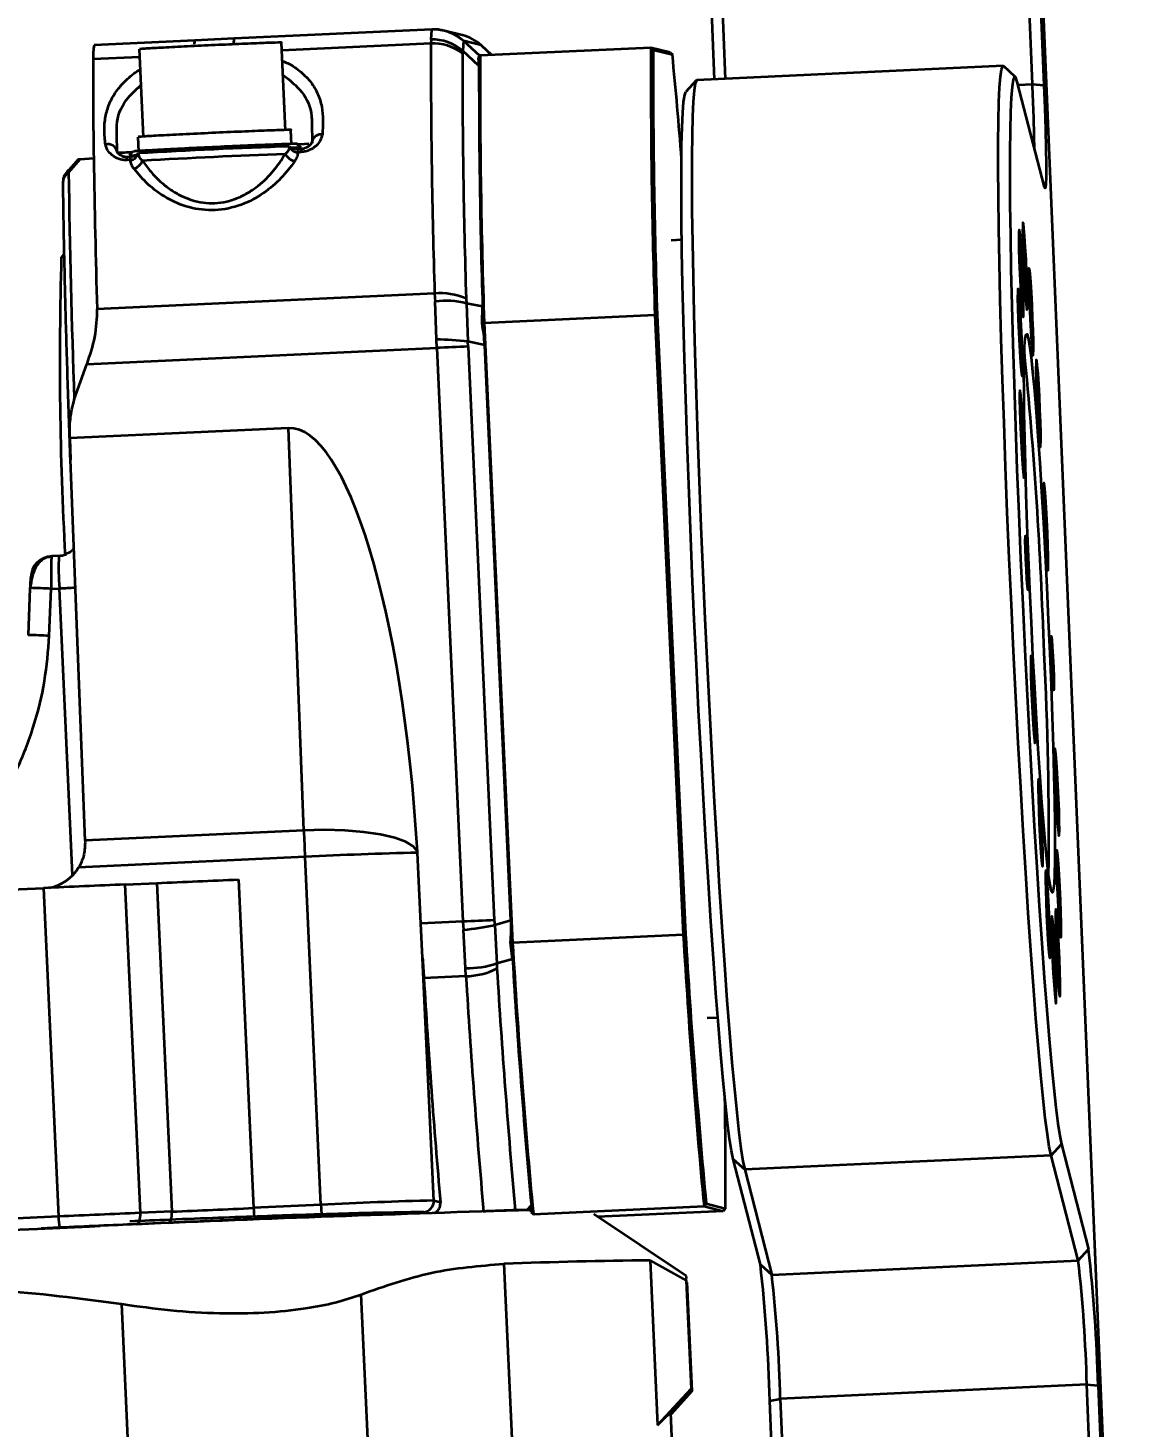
# Model space of a CAD drawing. Header units: millimetres. Extents: x 0 to 420, y 0 to 297.
# Drawn here: x 291.396 to 292.408, y 162.773 to 164.049 of the extents above; entities that cross this region are included whole.
import ezdxf

# ---------------------------------------------------------------- set-up
doc = ezdxf.new("R2010")
doc.units = ezdxf.units.MM
doc.layers.add('尺寸线层', color=150, linetype='Continuous')
doc.styles.add('SLDTEXTSTYLE2', font='TXT', dxfattribs={"width": 0.7})
doc.dimstyles.new('SLDDIMSTYLE0', dxfattribs={"dimtxt": 3.5, "dimasz": 3.302, "dimexe": 0, "dimexo": 0.0625, "dimgap": 0.875, "dimtad": 1, "dimdec": 1, "dimlfac": 100, "dimrnd": 1e-09, "dimzin": 12, "dimdsep": 46, "dimtxsty": 'SLDTEXTSTYLE2', "dimsah": 1, "dimcen": 0.09, "dimadec": 0, "dimazin": 3, "dimtfac": 1, "dimtdec": 3, "dimtofl": 0, "dimtmove": 0, "dimatfit": 3, "dimfxl": 0, "dimfrac": 2, "dimtolj": 1, "dimtzin": 12, "dimarcsym": 0})
doc.dimstyles.new('SLDDIMSTYLE2', dxfattribs={"dimtxt": 0.18, "dimasz": 3.302, "dimexe": 0, "dimexo": 0.0625, "dimgap": 0, "dimtad": 0, "dimtih": 1, "dimtoh": 1, "dimdec": 0, "dimrnd": 1e-09, "dimzin": 0, "dimdsep": 46, "dimtxsty": 'Standard', "dimsah": 1, "dimcen": 0.09, "dimadec": 0, "dimazin": 0, "dimtfac": 3.302, "dimtdec": 0, "dimtofl": 0, "dimtmove": 0, "dimatfit": 3, "dimfxl": 0, "dimfrac": 2, "dimtolj": 1, "dimtzin": 0, "dimarcsym": 0})

# ---------------------------------------------------------------- blocks, each defined once
blk = doc.blocks.new('_D')
at = {"layer": '尺寸线层'}
for p, q in [((291.9431, 202.6412), (364.6876, 202.6412)), ((363.6876, 202.6412), (363.6876, 128.5802)), ((326.1167, 128.5802), (364.6876, 128.5802))]:
    blk.add_line(p, q, dxfattribs=at)
for points in [[(363.6876, 202.6412), (363.1796, 199.3392), (364.1956, 199.3392)], [(363.6876, 128.5802), (364.1956, 131.8822), (363.1796, 131.8822)]]:
    blk.add_solid(points, dxfattribs=at)
at = {"layer": '尺寸线层', "insert": (359.1758, 158.5376), "char_height": 3.5, "attachment_point": 1, "rotation": 90, "style": 'SLDTEXTSTYLE2'}
blk.add_mtext('7406.11', dxfattribs=at)
blk = doc.blocks.new('_D_7')
at = {"layer": '尺寸线层'}
for p, q in [((70.597, 160.4022), (70.597, 246.1922)), ((332.8156, 175.1167), (332.8156, 246.1922)), ((332.8156, 245.1922), (70.597, 245.1922))]:
    blk.add_line(p, q, dxfattribs=at)
for points in [[(70.597, 245.1922), (73.899, 244.6842), (73.899, 245.7002)], [(332.8156, 245.1922), (329.5136, 245.7002), (329.5136, 244.6842)]]:
    blk.add_solid(points, dxfattribs=at)
at = {"layer": '尺寸线层', "insert": (202.8758, 249.704), "char_height": 3.5, "attachment_point": 1, "style": 'SLDTEXTSTYLE2'}
blk.add_mtext('26221.85', dxfattribs=at)

msp = doc.modelspace()

# ---------------------------------------------------------------- linework, layer by layer
at = {"color": 7, "linetype": 'Continuous', "lineweight": 35}
for p, q in [((292.3122, 163.9983), (292.2949, 164.4136)), ((292.0153, 164.4006), (292.0319, 164.003)), ((292.3052, 164.4126), (292.3225, 163.9974)), ((292.0222, 164.0026), (292.0057, 164.3988)), ((292.3789, 162.7056), (292.3216, 164.0798)), ((291.7642, 164.0481), (291.5839, 164.0398)), ((291.7635, 164.039), (291.7642, 164.0479)), ((291.7642, 164.0481), (291.7642, 164.0481)), ((291.7642, 164.0481), (291.7642, 164.0479)), ((291.792, 164.0429), (291.7758, 164.047)), ((291.5481, 164.0381), (291.4562, 164.0339)), ((291.4972, 164.0301), (291.5009, 163.9502)), ((291.5839, 164.0398), (291.5481, 164.0381)), ((291.6307, 163.9561), (291.627, 164.036)), ((291.7633, 164.0352), (291.6274, 164.0289)), ((291.7635, 164.039), (291.7633, 164.0352)), ((291.793, 164.0376), (291.7924, 164.0287)), ((291.793, 164.0377), (291.793, 164.0376)), ((291.8092, 164.0337), (291.793, 164.0377)), ((291.808, 164.024), (291.793, 164.0376)), ((291.964, 164.0315), (291.8082, 164.0243)), ((291.8092, 164.0337), (291.8095, 164.0335)), ((291.8189, 164.0248), (291.8094, 164.0336)), ((291.8095, 164.0335), (291.8189, 164.0248)), ((291.9661, 164.0296), (291.964, 164.0315)), ((291.9815, 164.0271), (291.964, 164.0315)), ((291.4975, 164.0229), (291.4553, 164.021)), ((291.7922, 164.0263), (291.7924, 164.0287)), ((291.8072, 164.015), (291.7924, 164.0287)), ((291.8082, 164.0243), (291.8065, 164.0224)), ((291.8065, 164.0224), (291.8072, 164.015)), ((291.9661, 164.0296), (291.9836, 164.0252)), ((291.9815, 164.0271), (291.9836, 164.0252)), ((292.2855, 164.0148), (292.0059, 164.0018)), ((292.2964, 164.005), (292.2859, 164.0145)), ((292.0054, 164.0016), (291.9959, 163.9911)), ((292.323, 163.9043), (292.2983, 164.0002)), ((292.299, 163.9977), (292.3122, 163.9983)), ((292.3122, 163.9983), (292.3225, 163.9974)), ((291.6363, 163.9434), (291.6357, 163.9563)), ((291.6546, 163.9633), (291.655, 163.9444)), ((291.477, 163.9361), (291.4769, 163.9526)), ((291.4959, 163.9499), (291.4965, 163.9369)), ((291.6342, 163.9415), (291.6362, 163.9401)), ((291.6342, 163.9415), (291.6357, 163.9395)), ((291.645, 163.9402), (291.6413, 163.9436)), ((291.4432, 163.9296), (291.4329, 163.918)), ((291.4415, 163.9295), (291.4329, 163.9199)), ((291.4557, 163.9303), (291.4432, 163.9296)), ((291.4892, 163.9291), (291.4861, 163.9289)), ((291.4892, 163.9319), (291.4862, 163.9317)), ((291.4915, 163.9367), (291.4881, 163.933)), ((291.4897, 163.9319), (291.4892, 163.9317)), ((291.4892, 163.9291), (291.4892, 163.9291)), ((291.4893, 163.9319), (291.4893, 163.9319)), ((291.4948, 163.9336), (291.4966, 163.9352)), ((291.4952, 163.933), (291.4966, 163.9352)), ((291.642, 163.9387), (291.6417, 163.9389)), ((291.6451, 163.9363), (291.642, 163.9361)), ((291.642, 163.9361), (291.642, 163.9361)), ((291.6452, 163.9391), (291.6421, 163.9389)), ((291.6421, 163.9389), (291.6421, 163.9389)), ((291.4302, 163.9166), (291.4304, 163.9168)), ((291.9923, 163.8561), (291.9826, 163.8556)), ((291.4289, 163.8434), (291.4262, 163.8399)), ((291.4289, 163.8437), (291.4264, 163.8404)), ((291.7667, 163.8074), (291.4587, 163.7931)), ((291.7667, 163.8074), (291.7671, 163.7999)), ((291.7955, 163.8027), (291.7958, 163.7981)), ((291.7684, 163.7653), (291.7671, 163.7999)), ((291.7958, 163.7981), (291.7971, 163.7635)), ((291.8105, 163.7953), (291.7958, 163.7981)), ((291.8101, 163.78), (291.8105, 163.7953)), ((291.8119, 163.7806), (291.9677, 163.7878)), ((291.9677, 163.7878), (291.9936, 163.2222)), ((291.9677, 163.7878), (291.9697, 163.7874)), ((291.9697, 163.7874), (291.9957, 163.2228)), ((291.8101, 163.78), (291.8119, 163.7806)), ((291.8119, 163.7806), (291.8379, 163.215)), ((291.7686, 163.7576), (291.7684, 163.7653)), ((291.7972, 163.7588), (291.7971, 163.7635)), ((291.8124, 163.7602), (291.7971, 163.7635)), ((291.4493, 163.7429), (291.7686, 163.7576)), ((291.7686, 163.7576), (291.7926, 163.2344)), ((291.7972, 163.7588), (291.8212, 163.2356)), ((291.8364, 163.2354), (291.8124, 163.7602)), ((291.438, 163.7106), (291.4493, 163.7429)), ((291.6334, 163.6844), (291.4338, 163.6752)), ((291.4338, 163.6752), (291.4345, 163.6554)), ((291.6474, 163.3175), (291.6334, 163.6844)), ((291.4478, 163.3082), (291.4345, 163.6554)), ((291.4174, 163.5677), (291.4172, 163.5666)), ((291.424, 163.568), (291.4174, 163.5677)), ((291.3976, 163.5386), (291.3958, 163.4956)), ((291.4152, 163.4949), (291.417, 163.5379)), ((291.417, 163.5379), (291.4244, 163.5383)), ((291.4364, 163.2766), (291.4244, 163.5383)), ((291.3958, 163.4956), (291.3958, 163.4956)), ((291.6474, 163.3175), (291.4478, 163.3082)), ((291.6485, 163.2933), (291.442, 163.2837)), ((291.663, 162.9759), (291.6485, 163.2933)), ((291.7511, 163.2971), (291.7511, 163.2984)), ((291.7541, 163.2326), (291.7511, 163.2971)), ((291.2663, 163.2583), (291.4099, 163.2649)), ((291.4099, 163.2649), (291.4236, 162.9652)), ((291.4845, 163.2682), (291.5133, 163.2694)), ((291.4983, 162.9685), (291.4845, 163.2682)), ((291.5133, 163.2694), (291.527, 162.9698)), ((291.5879, 163.2727), (291.6016, 162.9731)), ((291.7926, 163.2344), (291.7541, 163.2326)), ((291.7558, 163.2014), (291.7541, 163.2326)), ((291.7926, 163.2344), (291.7931, 163.2267)), ((291.795, 163.1919), (291.7931, 163.2267)), ((291.8212, 163.2356), (291.8216, 163.231)), ((291.8364, 163.2354), (291.8216, 163.231)), ((291.8216, 163.231), (291.8235, 163.1962)), ((291.8378, 163.2), (291.836, 163.2154)), ((291.8379, 163.215), (291.836, 163.2154)), ((291.9936, 163.2222), (291.8379, 163.215)), ((291.9957, 163.2228), (291.9936, 163.2222)), ((291.766, 162.9797), (291.7558, 163.2014)), ((291.7953, 163.1844), (291.795, 163.1919)), ((291.8378, 163.2), (291.8235, 163.1962)), ((291.8235, 163.1962), (291.8236, 163.1915)), ((291.7953, 163.1844), (291.7569, 163.1827)), ((292.0154, 163.1464), (292.0251, 163.1468)), ((292.3292, 163.021), (292.3387, 163.0313)), ((292.3387, 163.0313), (292.3634, 162.9355)), ((292.0392, 163.0175), (292.0496, 163.0081)), ((292.0639, 162.9216), (292.0392, 163.0175)), ((292.3292, 163.021), (292.0496, 163.0081)), ((292.3539, 162.9251), (292.3292, 163.021)), ((292.0496, 163.0081), (292.0743, 162.9122)), ((291.663, 162.9759), (291.6016, 162.9731)), ((291.772, 162.9782), (291.766, 162.9797)), ((291.8512, 162.9713), (291.8403, 162.971)), ((291.8512, 162.9713), (291.855, 162.9755)), ((291.8525, 162.971), (291.8512, 162.9713)), ((291.855, 162.9755), (291.8542, 162.9744)), ((291.8568, 162.9675), (292.0125, 162.9747)), ((292.0125, 162.9747), (292.0144, 162.9768)), ((292.0125, 162.9747), (292.03, 162.9703)), ((292.0319, 162.9724), (292.0144, 162.9768)), ((292.0319, 162.9724), (292.03, 162.9703)), ((291.4236, 162.9652), (291.1486, 162.9525)), ((291.5241, 162.9595), (291.4953, 162.9583)), ((291.527, 162.9698), (291.4983, 162.9685)), ((291.6024, 162.963), (291.596, 162.9627)), ((291.6638, 162.9658), (291.6024, 162.963)), ((291.7606, 162.9683), (291.7565, 162.9693)), ((291.8113, 162.9699), (291.8111, 162.9699)), ((291.8547, 162.9694), (291.8568, 162.9675)), ((291.8568, 162.9675), (291.8576, 162.9673)), ((291.9964, 162.9109), (291.9119, 162.9673)), ((292.03, 162.9703), (291.9154, 162.965)), ((291.4244, 162.9552), (291.4078, 162.9544)), ((292.3539, 162.9251), (292.3634, 162.9355)), ((291.8299, 162.9221), (291.8477, 162.535)), ((291.9633, 162.9253), (291.9962, 162.9069)), ((291.9633, 162.9253), (291.9702, 162.775)), ((292.0639, 162.9216), (292.0743, 162.9122)), ((292.0743, 162.9122), (292.3539, 162.9251)), ((291.9962, 162.9069), (291.9964, 162.9106)), ((291.9962, 162.9069), (292.0008, 162.8081)), ((291.7184, 162.4861), (291.6997, 162.8943)), ((292.0017, 162.8062), (291.9971, 162.905)), ((291.481, 162.8855), (291.5002, 162.4677)), ((291.9702, 162.775), (292.0008, 162.8081)), ((292.0017, 162.8062), (291.9822, 162.7847)), ((292.0008, 162.8081), (292.0017, 162.8062)), ((292.3617, 162.812), (292.0821, 162.799)), ((292.3617, 162.812), (292.372, 162.811)), ((292.379, 162.3967), (292.3617, 162.812)), ((292.372, 162.811), (292.3894, 162.3958)), ((292.0725, 162.7972), (292.0821, 162.799)), ((292.0898, 162.3819), (292.0725, 162.7972)), ((292.0821, 162.799), (292.0994, 162.3838)), ((291.9901, 162.6125), (291.9822, 162.7863))]:
    msp.add_line(p, q, dxfattribs=at)
at = {"color": 7, "linetype": 'Continuous', "lineweight": 35, "flags": 128}
for points in [[(291.8036, 164.0379), (291.8065, 164.0359), (291.8095, 164.0335)], [(292.3292, 163.021), (292.3275, 163.0288), (292.3257, 163.0402), (292.3238, 163.0549), (292.3218, 163.073), (292.3197, 163.0943), (292.3175, 163.1186), (292.3153, 163.1458), (292.313, 163.1756), (292.3107, 163.2079), (292.3083, 163.2424), (292.306, 163.2788), (292.3036, 163.317), (292.3014, 163.3566), (292.2991, 163.3973), (292.2969, 163.4389), (292.2949, 163.4811), (292.2929, 163.5234), (292.291, 163.5658), (292.2892, 163.6077), (292.2876, 163.649), (292.2862, 163.6893), (292.2849, 163.7284), (292.2837, 163.766), (292.2828, 163.8017), (292.282, 163.8354), (292.2815, 163.8667), (292.2811, 163.8956), (292.2809, 163.9217), (292.2809, 163.9448), (292.2811, 163.9649), (292.2815, 163.9817), (292.2822, 163.9952), (292.283, 164.0052), (292.2839, 164.0117), (292.2851, 164.0146), (292.2859, 164.0145)], [(292.2983, 164.0002), (292.2969, 164.0044), (292.2956, 164.0051), (292.2944, 164.0022), (292.2935, 163.9959), (292.2927, 163.986), (292.2921, 163.9728), (292.2917, 163.9564), (292.2914, 163.9367), (292.2914, 163.914), (292.2916, 163.8884), (292.292, 163.8602), (292.2925, 163.8294), (292.2933, 163.7964), (292.2942, 163.7614), (292.2953, 163.7246), (292.2966, 163.6863), (292.298, 163.6468), (292.2996, 163.6063), (292.3013, 163.5652), (292.3032, 163.5237), (292.3051, 163.4822), (292.3072, 163.4409), (292.3093, 163.4002), (292.3115, 163.3602), (292.3137, 163.3214), (292.316, 163.284), (292.3183, 163.2483), (292.3206, 163.2145), (292.3229, 163.1829), (292.3251, 163.1536), (292.3274, 163.127), (292.3295, 163.1032), (292.3316, 163.0823), (292.3335, 163.0646), (292.3354, 163.0501), (292.3371, 163.039), (292.3387, 163.0313)], [(292.0059, 164.0018), (292.0055, 164.0017), (292.0044, 163.9988), (292.0034, 163.9923), (292.0026, 163.9823), (292.002, 163.9688), (292.0016, 163.952), (292.0013, 163.9319), (292.0013, 163.9087), (292.0015, 163.8826), (292.0019, 163.8538), (292.0025, 163.8225), (292.0032, 163.7888), (292.0042, 163.753), (292.0053, 163.7155), (292.0066, 163.6764), (292.0081, 163.6361), (292.0097, 163.5948), (292.0114, 163.5529), (292.0133, 163.5105), (292.0153, 163.4681), (292.0174, 163.426), (292.0195, 163.3844), (292.0218, 163.3437), (292.0241, 163.3041), (292.0264, 163.2659), (292.0288, 163.2295), (292.0311, 163.195), (292.0334, 163.1627), (292.0357, 163.1329), (292.038, 163.1057), (292.0402, 163.0814), (292.0423, 163.0601), (292.0443, 163.042), (292.0462, 163.0273), (292.048, 163.0159), (292.0496, 163.0081)], [(292.3225, 163.9974), (292.3234, 163.9764), (292.324, 163.9569), (292.3244, 163.9396), (292.3246, 163.9251), (292.3245, 163.9139), (292.3242, 163.9066), (292.3237, 163.9034), (292.323, 163.9043)], [(292.0392, 163.0175), (292.0376, 163.0252), (292.0358, 163.0363), (292.034, 163.0508), (292.032, 163.0685), (292.03, 163.0894), (292.0278, 163.1132), (292.0256, 163.1398), (292.0234, 163.169), (292.0211, 163.2007), (292.0188, 163.2345), (292.0165, 163.2702), (292.0142, 163.3076), (292.0119, 163.3464), (292.0098, 163.3863), (292.0076, 163.4271), (292.0056, 163.4684), (292.0036, 163.5099), (292.0018, 163.5514), (292.0001, 163.5925), (291.9985, 163.633), (291.9971, 163.6725), (291.9958, 163.7108), (291.9947, 163.7476), (291.9938, 163.7826), (291.993, 163.8156), (291.9924, 163.8463), (291.9921, 163.8746), (291.9919, 163.9002), (291.9919, 163.9229), (291.9921, 163.9425), (291.9925, 163.959), (291.9931, 163.9722), (291.9939, 163.982), (291.9949, 163.9884), (291.9959, 163.9911)], [(291.652, 163.9438), (291.6479, 163.9435), (291.6418, 163.9432)], [(291.4881, 163.933), (291.4897, 163.9332), (291.4948, 163.9336)], [(291.4881, 163.933), (291.4881, 163.933), (291.4881, 163.933)], [(292.3033, 163.8198), (292.3027, 163.8317), (292.3021, 163.8431), (292.3014, 163.8529), (292.3008, 163.8603), (292.3003, 163.8646), (292.2999, 163.8654), (292.2996, 163.8627), (292.2996, 163.8566), (292.2998, 163.8479), (292.3001, 163.8371), (292.3006, 163.8253), (292.3012, 163.8135), (292.3019, 163.8028), (292.3025, 163.7942), (292.3031, 163.7883), (292.3036, 163.7857), (292.3039, 163.7866), (292.304, 163.7911), (292.304, 163.7985), (292.3037, 163.8084), (292.3033, 163.8198)], [(292.3068, 163.8264), (292.3063, 163.8383), (292.3056, 163.8497), (292.305, 163.8595), (292.3043, 163.8668), (292.3038, 163.8711), (292.3034, 163.8719), (292.3032, 163.8692), (292.3031, 163.8632), (292.3033, 163.8544), (292.3036, 163.8437), (292.3041, 163.8319), (292.3047, 163.8201), (292.3054, 163.8094), (292.306, 163.8007), (292.3066, 163.7948), (292.3071, 163.7923), (292.3074, 163.7932), (292.3075, 163.7976), (292.3075, 163.8051), (292.3072, 163.815), (292.3068, 163.8264)], [(292.3123, 163.7848), (292.3118, 163.7967), (292.3111, 163.8081), (292.3105, 163.8179), (292.3099, 163.8252), (292.3093, 163.8295), (292.3089, 163.8303), (292.3087, 163.8276), (292.3086, 163.8216), (292.3088, 163.8128), (292.3091, 163.8021), (292.3096, 163.7903), (292.3102, 163.7785), (292.3109, 163.7678), (292.3115, 163.7591), (292.3121, 163.7532), (292.3126, 163.7507), (292.3129, 163.7516), (292.3131, 163.756), (292.313, 163.7635), (292.3127, 163.7734), (292.3123, 163.7848)], [(292.3023, 163.7661), (292.3018, 163.778), (292.3011, 163.7894), (292.3005, 163.7992), (292.2999, 163.8065), (292.2993, 163.8108), (292.2989, 163.8116), (292.2987, 163.8089), (292.2986, 163.8029), (292.2988, 163.7941), (292.2991, 163.7834), (292.2996, 163.7716), (292.3002, 163.7598), (292.3009, 163.7491), (292.3015, 163.7404), (292.3021, 163.7345), (292.3026, 163.732), (292.3029, 163.7329), (292.3031, 163.7373), (292.303, 163.7448), (292.3027, 163.7547), (292.3023, 163.7661)], [(292.3279, 163.4793), (292.3291, 163.4497), (292.3301, 163.4211), (292.331, 163.3938), (292.3317, 163.3682), (292.3322, 163.3447), (292.3325, 163.3235), (292.3326, 163.3051), (292.3326, 163.2897), (292.3323, 163.2774), (292.3318, 163.2684), (292.3311, 163.2629), (292.3303, 163.261), (292.3293, 163.2627), (292.3282, 163.2679), (292.3269, 163.2766), (292.3255, 163.2886), (292.324, 163.3038), (292.3224, 163.322), (292.3208, 163.343), (292.3191, 163.3663), (292.3174, 163.3918), (292.3158, 163.419), (292.3142, 163.4475), (292.3126, 163.477), (292.3111, 163.5071), (292.3098, 163.5372), (292.3085, 163.5671), (292.3074, 163.5962), (292.3065, 163.6243), (292.3057, 163.6508), (292.3051, 163.6754), (292.3047, 163.6977), (292.3045, 163.7175), (292.3044, 163.7345), (292.3046, 163.7484), (292.305, 163.759), (292.3055, 163.7663), (292.3063, 163.77), (292.3072, 163.7701), (292.3083, 163.7667), (292.3095, 163.7597), (292.3109, 163.7493), (292.3123, 163.7357), (292.3139, 163.7189), (292.3155, 163.6993), (292.3171, 163.6771), (292.3188, 163.6527), (292.3204, 163.6263), (292.3221, 163.5984), (292.3237, 163.5693), (292.3252, 163.5395), (292.3266, 163.5093), (292.3279, 163.4793)], [(292.319, 163.7014), (292.3185, 163.7133), (292.3178, 163.7246), (292.3172, 163.7344), (292.3165, 163.7418), (292.316, 163.7461), (292.3156, 163.7469), (292.3154, 163.7442), (292.3153, 163.7382), (292.3155, 163.7294), (292.3158, 163.7186), (292.3163, 163.7068), (292.3169, 163.6951), (292.3176, 163.6844), (292.3182, 163.6757), (292.3188, 163.6698), (292.3193, 163.6672), (292.3196, 163.6682), (292.3197, 163.6726), (292.3197, 163.6801), (292.3194, 163.69), (292.319, 163.7014)], [(292.304, 163.6734), (292.3035, 163.6853), (292.3029, 163.6967), (292.3022, 163.7065), (292.3016, 163.7138), (292.301, 163.7181), (292.3006, 163.7189), (292.3004, 163.7162), (292.3004, 163.7102), (292.3005, 163.7014), (292.3009, 163.6907), (292.3014, 163.6789), (292.302, 163.6671), (292.3026, 163.6564), (292.3033, 163.6477), (292.3039, 163.6418), (292.3043, 163.6392), (292.3046, 163.6402), (292.3048, 163.6446), (292.3047, 163.6521), (292.3045, 163.662), (292.304, 163.6734)], [(292.3259, 163.5888), (292.3253, 163.6007), (292.3247, 163.6121), (292.324, 163.6219), (292.3234, 163.6292), (292.3228, 163.6335), (292.3224, 163.6344), (292.3222, 163.6316), (292.3222, 163.6256), (292.3223, 163.6168), (292.3227, 163.6061), (292.3232, 163.5943), (292.3238, 163.5825), (292.3244, 163.5718), (292.3251, 163.5631), (292.3257, 163.5572), (292.3261, 163.5547), (292.3265, 163.5556), (292.3266, 163.56), (292.3265, 163.5675), (292.3263, 163.5774), (292.3259, 163.5888)], [(292.3076, 163.5579), (292.3072, 163.5677), (292.3066, 163.5765), (292.3061, 163.583), (292.3057, 163.5862), (292.3054, 163.5857), (292.3053, 163.5815), (292.3055, 163.5743), (292.3058, 163.5651), (292.3063, 163.5554), (292.3068, 163.5466), (292.3073, 163.5401), (292.3078, 163.5368), (292.308, 163.5373), (292.3081, 163.5415), (292.308, 163.5488), (292.3076, 163.5579)], [(292.3294, 163.4736), (292.3291, 163.4827), (292.3289, 163.49), (292.329, 163.4942), (292.3293, 163.4947), (292.3297, 163.4914), (292.3302, 163.4849), (292.3308, 163.4761), (292.3312, 163.4664), (292.3316, 163.4572), (292.3317, 163.45), (292.3316, 163.4458), (292.3314, 163.4453), (292.3309, 163.4485), (292.3304, 163.455), (292.3299, 163.4638), (292.3294, 163.4736)], [(292.3141, 163.4312), (292.3136, 163.4432), (292.313, 163.4545), (292.3123, 163.4643), (292.3117, 163.4717), (292.3111, 163.476), (292.3107, 163.4768), (292.3105, 163.4741), (292.3105, 163.4681), (292.3106, 163.4593), (292.311, 163.4485), (292.3115, 163.4367), (292.3121, 163.425), (292.3127, 163.4143), (292.3134, 163.4056), (292.314, 163.3997), (292.3144, 163.3971), (292.3147, 163.3981), (292.3149, 163.4025), (292.3148, 163.41), (292.3146, 163.4198), (292.3141, 163.4312)], [(292.336, 163.3467), (292.3354, 163.3586), (292.3348, 163.3699), (292.3341, 163.3797), (292.3335, 163.3871), (292.3329, 163.3914), (292.3325, 163.3922), (292.3323, 163.3895), (292.3323, 163.3835), (292.3324, 163.3747), (292.3328, 163.3639), (292.3333, 163.3522), (292.3339, 163.3404), (292.3345, 163.3297), (292.3352, 163.321), (292.3358, 163.3151), (292.3362, 163.3125), (292.3366, 163.3135), (292.3367, 163.3179), (292.3366, 163.3254), (292.3364, 163.3353), (292.336, 163.3467)], [(292.321, 163.3187), (292.3204, 163.3306), (292.3198, 163.342), (292.3191, 163.3518), (292.3185, 163.3591), (292.318, 163.3634), (292.3176, 163.3642), (292.3173, 163.3615), (292.3173, 163.3555), (292.3175, 163.3467), (292.3178, 163.336), (292.3183, 163.3242), (292.3189, 163.3124), (292.3196, 163.3017), (292.3202, 163.293), (292.3208, 163.2871), (292.3213, 163.2845), (292.3216, 163.2855), (292.3217, 163.2899), (292.3217, 163.2974), (292.3214, 163.3073), (292.321, 163.3187)], [(291.7511, 163.2984), (291.7475, 163.3029), (291.7405, 163.3071), (291.7304, 163.3108), (291.7173, 163.3138), (291.702, 163.316), (291.6848, 163.3174), (291.6664, 163.3179), (291.6474, 163.3175)], [(292.3377, 163.254), (292.3371, 163.2659), (292.3365, 163.2772), (292.3358, 163.287), (292.3352, 163.2944), (292.3347, 163.2987), (292.3343, 163.2995), (292.334, 163.2968), (292.334, 163.2908), (292.3342, 163.282), (292.3345, 163.2712), (292.335, 163.2594), (292.3356, 163.2477), (292.3362, 163.237), (292.3369, 163.2283), (292.3375, 163.2224), (292.338, 163.2198), (292.3383, 163.2208), (292.3384, 163.2252), (292.3383, 163.2327), (292.3381, 163.2426), (292.3377, 163.254)], [(292.3277, 163.2353), (292.3271, 163.2472), (292.3265, 163.2585), (292.3258, 163.2683), (292.3252, 163.2757), (292.3247, 163.28), (292.3243, 163.2808), (292.324, 163.2781), (292.324, 163.2721), (292.3242, 163.2633), (292.3245, 163.2525), (292.325, 163.2407), (292.3256, 163.229), (292.3262, 163.2183), (292.3269, 163.2096), (292.3275, 163.2037), (292.328, 163.2011), (292.3283, 163.2021), (292.3284, 163.2065), (292.3283, 163.214), (292.3281, 163.2239), (292.3277, 163.2353)], [(292.3332, 163.1937), (292.3326, 163.2056), (292.332, 163.2169), (292.3314, 163.2267), (292.3307, 163.2341), (292.3302, 163.2384), (292.3298, 163.2392), (292.3296, 163.2365), (292.3295, 163.2305), (292.3297, 163.2217), (292.33, 163.2109), (292.3305, 163.1991), (292.3311, 163.1874), (292.3318, 163.1767), (292.3324, 163.168), (292.333, 163.1621), (292.3335, 163.1595), (292.3338, 163.1605), (292.3339, 163.1649), (292.3339, 163.1724), (292.3336, 163.1823), (292.3332, 163.1937)], [(292.3367, 163.2002), (292.3362, 163.2121), (292.3355, 163.2235), (292.3349, 163.2333), (292.3342, 163.2407), (292.3337, 163.245), (292.3333, 163.2458), (292.3331, 163.2431), (292.333, 163.237), (292.3332, 163.2283), (292.3335, 163.2175), (292.334, 163.2057), (292.3346, 163.1939), (292.3353, 163.1832), (292.3359, 163.1746), (292.3365, 163.1687), (292.337, 163.1661), (292.3373, 163.167), (292.3374, 163.1715), (292.3374, 163.1789), (292.3371, 163.1888), (292.3367, 163.2002)], [(291.4953, 162.9583), (291.4959, 162.9585), (291.4966, 162.9592), (291.4971, 162.9601), (291.4976, 162.9614), (291.4979, 162.9629), (291.4982, 162.9647), (291.4983, 162.9666), (291.4983, 162.9685)], [(291.5241, 162.9595), (291.5247, 162.9598), (291.5254, 162.9604), (291.5259, 162.9613), (291.5264, 162.9626), (291.5267, 162.9642), (291.527, 162.9659), (291.5271, 162.9678), (291.527, 162.9698)], [(291.356, 162.9521), (291.4045, 162.9542), (291.4519, 162.9563), (291.4617, 162.9567)]]:
    msp.add_lwpolyline(points, dxfattribs=at)
at = {"color": 7, "linetype": 'Continuous', "lineweight": 35}
for centre, radius, start, end in [((291.766, 164.0082), 0.04, 76.0215, 92.6447), ((291.7662, 164.0081), 0.0399, 47.7427, 92.9697), ((291.766, 164.0082), 0.04, 47.6232, 76.0208), ((291.7823, 164.0041), 0.04, 47.6232, 75.9369), ((291.4956, 164.0246), 0.0404, 166.6451, 185.1059), ((291.5534, 164.0353), 0.00594, 151.7573, 186.7379), ((291.5927, 164.0362), 0.0094, 157.554, 182.8798), ((298.5613, 164.0235), 6.798, 179.90153, 181.82204), ((291.7656, 163.9915), 0.0438, 52.7203, 93.0924), ((291.7642, 163.9954), 0.0436, 49.7902, 90.9534), ((298.432, 164.0069), 6.468, 179.78221, 181.94137), ((295.7004, 163.9958), 4.2452, 179.6604, 180.8835), ((298.4627, 164.0148), 6.6706, 179.90153, 181.82204), ((298.2762, 163.9997), 6.468, 179.78221, 181.94137), ((298.4142, 164.0055), 6.4481, 179.78547, 181.9381), ((287.8707, 163.6164), 4.1332, 4.3488, 5.6761), ((298.3195, 164.0031), 6.5123, 179.89515, 181.82842), ((290.2012, 163.9053), 2.113, 0.9261, 2.5222), ((291.4687, 163.935), 0.00846, 11.2533, 105.0069), ((291.8185, 158.4585), 5.4861, 91.9255, 93.3636), ((291.663, 163.9439), 0.00842, 81.1031, 160.9561), ((301.1783, 164.0741), 9.7236, 180.84693, 181.65562), ((291.4809, 164.1249), 0.1889, 268.6499, 273.0654), ((291.4987, 163.9299), 0.0127, 171.9316, 184.5459), ((291.5008, 163.93), 0.0117, 170.9766, 184.7072), ((291.5018, 163.9301), 0.0127, 171.9316, 184.5459), ((291.4873, 163.9342), 0.0142, 291.389, 335.7792), ((291.5005, 163.9366), 0.00643, 208.0701, 214.8271), ((291.8637, 157.4732), 6.4654, 92.06695, 93.22209), ((291.6434, 163.9421), 0.015, 210.9113, 253.0352), ((291.6214, 163.9492), 0.0173, 325.6599, 328.3604), ((291.6411, 163.8798), 0.0605, 86.3361, 94.7008), ((291.6547, 163.9371), 0.0127, 171.9316, 184.5459), ((291.6559, 163.9372), 0.0139, 172.8925, 184.3814), ((291.6578, 163.9373), 0.0127, 171.9316, 184.5459), ((291.4343, 163.9189), 0.00171, 145.0966, 211.0932), ((301.954, 164.0727), 10.5223, 180.84224, 181.97178), ((291.4378, 163.91), 0.01, 161.5371, 182.6282), ((294.7082, 163.7457), 3.2834, 178.3549, 183.1028), ((291.7709, 163.7413), 0.0662, 68.1712, 93.6443), ((291.7769, 163.7274), 0.0732, 74.9709, 97.6542), ((291.7586, 163.3893), 0.3762, 84.1138, 88.5017), ((291.9267, 160.368), 3.3933, 92.1878, 92.6712), ((288.2723, 163.3522), 4.0524, 1.8039, 5.6925), ((291.4183, 163.5477), 0.02, 92.6583, 177.6404), ((291.6617, 163.5567), 0.238, 177.2798, 184.4438), ((291.4231, 163.588), 0.02, 272.6453, 290.5334), ((291.3822, 162.814), 0.7248, 87.2472, 88.779), ((291.3604, 164.9558), 1.4189, 272.5853, 273.1715), ((291.3804, 162.771), 0.7248, 87.2472, 88.779), ((289.3203, 163.3183), 3.0068, 359.2156, 3.0789), ((294.8192, 163.439), 3.1741, 182.194, 182.6313), ((294.4355, 163.4225), 2.9899, 182.1898, 182.2269), ((291.8269, 159.9226), 3.3754, 91.2866, 93.0305), ((291.4078, 163.3045), 0.04, 280.4114, 328.749), ((292.369, 142.5181), 20.7689, 92.44085, 92.64687), ((290.6288, 184.0195), 20.7689, 272.44085, 272.64687), ((291.9507, 159.8447), 3.3933, 92.1878, 92.6712), ((291.7359, 163.7036), 0.4803, 276.8432, 280.2767), ((298.6689, 163.6117), 6.8425, 183.32372, 185.40242), ((298.8246, 163.6189), 6.8425, 183.32372, 185.40242), ((298.8056, 163.6186), 6.8214, 183.32686, 185.39928), ((294.2656, 163.3414), 2.5137, 183.1935, 183.6206), ((291.7982, 163.2678), 0.0759, 267.626, 289.4849), ((291.7933, 163.2524), 0.068, 271.6499, 296.3934), ((299.1066, 163.6318), 7.2963, 183.45939, 185.19564), ((298.6613, 163.6087), 6.8357, 183.42726, 185.31477), ((299.883, 163.681), 8.1414, 183.50936, 184.95201), ((299.5764, 163.6585), 7.7955, 183.48664, 185.06787), ((288.1082, 163.0071), 3.9239, 359.4937, 0.9676), ((292.5379, 139.0619), 23.919, 91.6372, 92.50021), ((290.6425, 183.7198), 20.7689, 272.44085, 272.64687), ((291.6865, 162.9745), 0.0849, 180.9525, 187.7736), ((291.8277, 159.9402), 3.0402, 91.1636, 93.1051), ((291.7479, 162.9773), 0.0849, 180.9525, 187.7736), ((291.756, 162.9793), 0.01, 272.6594, 2.6379), ((294.1311, 163.202), 2.2883, 185.7069, 185.8344), ((292.3828, 142.2185), 20.7689, 92.44085, 92.64687), ((291.5085, 162.9666), 0.0849, 180.9525, 187.7736), ((290.9575, 162.7759), 1.4149, 1.4215, 6.476), ((292.0087, 158.2665), 4.659, 90.5585, 92.1986), ((290.658, 162.7621), 1.4149, 1.4215, 6.476), ((291.0758, 162.7801), 1.2863, 1.4215, 6.476), ((290.7962, 162.7671), 1.2863, 1.4215, 6.476)]:
    msp.add_arc(centre, radius, start, end, dxfattribs=at)
for centre, major_axis, ratio, start_param, end_param in [((291.6523, 163.2725), (-0.0189, 0.4119), 0.242433, 4.764023, 6.283258), ((291.2292, 161.9609), (0.7529, 0.8254), 0.006542, 6.276644, 6.454811)]:
    msp.add_ellipse(centre, major_axis=major_axis, ratio=ratio, start_param=start_param, end_param=end_param, dxfattribs=at)
for points, knots in [([(291.5601, 164.0335), (291.5516, 164.0331), (291.5347, 164.0323), (291.5137, 164.0312), (291.4996, 164.0304), (291.4982, 164.0302), (291.4975, 164.0301)], [0, 0, 0, 0, 0.25491, 0.509821, 0.764731, 1, 1, 1, 1]), ([(291.6267, 164.036), (291.6268, 164.036), (291.6284, 164.0362), (291.6222, 164.0361), (291.6079, 164.0356), (291.5856, 164.0347), (291.5686, 164.0339), (291.5601, 164.0335)], [0, 0, 0, 0, 0.0188989, 0.2641741, 0.5094494, 0.7547247, 1, 1, 1, 1]), ([(291.6278, 164.0194), (291.6295, 164.0187), (291.6362, 164.016), (291.6451, 164.0095), (291.6542, 164.0002), (291.6604, 163.9895), (291.6655, 163.974), (291.6648, 163.9609), (291.6643, 163.9523)], [0, 0, 0, 0, 0.054795, 0.211994, 0.369954, 0.524685, 0.685185, 1, 1, 1, 1]), ([(291.4665, 163.9431), (291.466, 163.9475), (291.465, 163.9561), (291.4662, 163.9687), (291.4697, 163.9806), (291.4759, 163.9919), (291.485, 164.002), (291.4926, 164.0086), (291.4977, 164.0112), (291.498, 164.0114)], [0, 0, 0, 0, 0.1670251, 0.3295305, 0.4976539, 0.659747, 0.8252848, 0.9900755, 1, 1, 1, 1]), ([(291.6284, 164.0068), (291.6346, 164.0018), (291.6477, 163.9913), (291.6546, 163.9755), (291.6546, 163.9653), (291.6546, 163.9633)], [0, 0, 0, 0, 0.424623, 0.891188, 1, 1, 1, 1]), ([(291.4769, 163.9526), (291.4768, 163.9554), (291.4764, 163.9664), (291.4823, 163.9823), (291.4939, 163.9928), (291.4987, 163.9972)], [0, 0, 0, 0, 0.161986, 0.650513, 1, 1, 1, 1]), ([(291.5636, 163.9537), (291.5545, 163.9532), (291.5362, 163.9524), (291.5137, 163.9512), (291.4985, 163.9503), (291.497, 163.9501), (291.4962, 163.9499)], [0, 0, 0, 0, 0.25491, 0.509821, 0.764731, 1, 1, 1, 1]), ([(291.6353, 163.9563), (291.6355, 163.9563), (291.6372, 163.9565), (291.6305, 163.9564), (291.6151, 163.9559), (291.5911, 163.9549), (291.5728, 163.9541), (291.5636, 163.9537)], [0, 0, 0, 0, 0.018899, 0.264174, 0.509449, 0.754725, 1, 1, 1, 1]), ([(291.4861, 163.9289), (291.4848, 163.9289), (291.4821, 163.929), (291.4772, 163.9304), (291.4721, 163.9333), (291.468, 163.9379), (291.467, 163.9414), (291.4665, 163.9431)], [0, 0, 0, 0, 0.1206004, 0.2518256, 0.5014633, 0.7507011, 1, 1, 1, 1]), ([(291.5641, 163.9407), (291.5543, 163.9403), (291.5347, 163.9393), (291.5105, 163.9381), (291.4944, 163.9371), (291.4928, 163.9369), (291.492, 163.9367)], [0, 0, 0, 0, 0.256426, 0.512853, 0.769279, 1, 1, 1, 1]), ([(291.641, 163.9436), (291.6411, 163.9436), (291.6429, 163.9438), (291.6357, 163.9436), (291.6192, 163.9431), (291.5935, 163.9421), (291.5739, 163.9412), (291.5641, 163.9407)], [0, 0, 0, 0, 0.013295, 0.259971, 0.506647, 0.753324, 1, 1, 1, 1]), ([(291.6305, 163.9344), (291.6316, 163.9355), (291.6334, 163.9372), (291.6345, 163.9397), (291.6343, 163.941), (291.6342, 163.9415)], [0, 0, 0, 0, 0.498748, 0.777626, 1, 1, 1, 1]), ([(291.6643, 163.9523), (291.6638, 163.9505), (291.6629, 163.9469), (291.6589, 163.9419), (291.654, 163.9386), (291.6491, 163.9367), (291.6465, 163.9364), (291.6451, 163.9363)], [0, 0, 0, 0, 0.250593, 0.500288, 0.749522, 0.87498, 1, 1, 1, 1]), ([(291.655, 163.9466), (291.6548, 163.9458), (291.6544, 163.9442), (291.6526, 163.942), (291.6505, 163.9409), (291.6497, 163.9404)], [0, 0, 0, 0, 0.3607454, 0.722877, 1, 1, 1, 1]), ([(291.4432, 163.9296), (291.4429, 163.9296), (291.4423, 163.9295), (291.4416, 163.9295), (291.4416, 163.9295), (291.4415, 163.9295)], [0, 0, 0, 0, 0.331172, 0.61454, 1, 1, 1, 1]), ([(291.4861, 163.9317), (291.4855, 163.9317), (291.4841, 163.9318), (291.4817, 163.9325), (291.4792, 163.9338), (291.4773, 163.9359), (291.4769, 163.9373), (291.4767, 163.9381)], [0, 0, 0, 0, 0.104957, 0.223391, 0.477772, 0.739691, 1, 1, 1, 1]), ([(291.4862, 163.9317), (291.4856, 163.9317), (291.4837, 163.9317), (291.4827, 163.9322), (291.482, 163.9325)], [0, 0, 0, 0, 0.327782, 1, 1, 1, 1]), ([(291.4892, 163.9291), (291.4897, 163.9291), (291.4909, 163.9292), (291.4925, 163.93), (291.4937, 163.9309), (291.4946, 163.932), (291.495, 163.9326), (291.4952, 163.933)], [0, 0, 0, 0, 0.2176665, 0.4399853, 0.6826427, 0.8218224, 1, 1, 1, 1]), ([(291.4925, 163.921), (291.4916, 163.9222), (291.4899, 163.9248), (291.4894, 163.9276), (291.4892, 163.9291)], [0, 0, 0, 0, 0.4991014, 1, 1, 1, 1]), ([(291.4948, 163.9336), (291.494, 163.9332), (291.4924, 163.9323), (291.4903, 163.932), (291.4893, 163.9319)], [0, 0, 0, 0, 0.500612, 1, 1, 1, 1]), ([(291.4966, 163.9352), (291.4965, 163.9346), (291.4963, 163.9333), (291.4974, 163.9309), (291.4991, 163.9294), (291.5003, 163.9284)], [0, 0, 0, 0, 0.222364, 0.501252, 1, 1, 1, 1]), ([(291.5003, 163.9284), (291.5027, 163.925), (291.5073, 163.9185), (291.516, 163.9095), (291.5253, 163.9021), (291.5349, 163.8964), (291.5448, 163.8924), (291.5552, 163.8898), (291.5626, 163.8897), (291.5663, 163.8897)], [0, 0, 0, 0, 0.173689, 0.339349, 0.49998, 0.631079, 0.750153, 0.877969, 1, 1, 1, 1]), ([(291.5663, 163.8897), (291.5699, 163.8901), (291.5754, 163.8906), (291.5825, 163.8927), (291.5892, 163.8952), (291.5973, 163.8994), (291.6086, 163.9073), (291.6205, 163.9191), (291.6272, 163.9293), (291.6305, 163.9344)], [0, 0, 0, 0, 0.1224713, 0.1857581, 0.2509733, 0.3704018, 0.5019533, 0.7511294, 1, 1, 1, 1]), ([(291.6357, 163.9395), (291.636, 163.9391), (291.6364, 163.9385), (291.6374, 163.9376), (291.6387, 163.9367), (291.6404, 163.9361), (291.6415, 163.9361), (291.642, 163.9361)], [0, 0, 0, 0, 0.1786408, 0.3181434, 0.5601678, 0.7830513, 1, 1, 1, 1]), ([(291.6421, 163.9389), (291.641, 163.939), (291.6389, 163.9391), (291.6371, 163.9398), (291.6362, 163.9401)], [0, 0, 0, 0, 0.499387, 1, 1, 1, 1]), ([(291.642, 163.9361), (291.6419, 163.9347), (291.6415, 163.9318), (291.6398, 163.9291), (291.639, 163.9277)], [0, 0, 0, 0, 0.500899, 1, 1, 1, 1]), ([(291.6497, 163.9404), (291.6495, 163.9403), (291.6488, 163.9398), (291.6473, 163.9393), (291.6459, 163.9391), (291.6452, 163.939)], [0, 0, 0, 0, 0.192907, 0.62157, 1, 1, 1, 1]), ([(291.4328, 163.9197), (291.4316, 163.9184), (291.4299, 163.9164), (291.4282, 163.9134), (291.4279, 163.9114), (291.4278, 163.9103)], [0, 0, 0, 0, 0.479561, 0.72477, 1, 1, 1, 1]), ([(291.4329, 163.918), (291.432, 163.9171), (291.4303, 163.9154), (291.4287, 163.9131), (291.4278, 163.9111), (291.4278, 163.9101), (291.4278, 163.9096)], [0, 0, 0, 0, 0.248982, 0.500004, 0.740506, 1, 1, 1, 1]), ([(291.639, 163.9277), (291.6351, 163.9226), (291.6273, 163.9122), (291.611, 163.8983), (291.5908, 163.8872), (291.5666, 163.882), (291.5423, 163.8849), (291.5216, 163.894), (291.5047, 163.9065), (291.4966, 163.9161), (291.4925, 163.921)], [0, 0, 0, 0, 0.124454, 0.249134, 0.374372, 0.499323, 0.624195, 0.749401, 0.874675, 1, 1, 1, 1]), ([(291.4345, 163.6554), (291.4336, 163.6792), (291.432, 163.7272), (291.43, 163.794), (291.4286, 163.8561), (291.428, 163.8918), (291.4278, 163.9096)], [0, 0, 0, 0, 0.2489343, 0.5, 0.7510657, 1, 1, 1, 1]), ([(291.4262, 163.8399), (291.4262, 163.8401), (291.4262, 163.8403), (291.4263, 163.8404), (291.4264, 163.8404), (291.4264, 163.8404)], [0, 0, 0, 0, 0.393107, 0.6963, 1, 1, 1, 1]), ([(291.4587, 163.7931), (291.4584, 163.7847), (291.4578, 163.7683), (291.4521, 163.7512), (291.4493, 163.7429)], [0, 0, 0, 0, 0.518897, 1, 1, 1, 1]), ([(291.8124, 163.7602), (291.8121, 163.7635), (291.8117, 163.7702), (291.8106, 163.7767), (291.8101, 163.78)], [0, 0, 0, 0, 0.497635, 1, 1, 1, 1]), ([(291.4338, 163.6752), (291.4338, 163.6811), (291.4337, 163.6931), (291.4365, 163.7047), (291.438, 163.7106)], [0, 0, 0, 0, 0.494482, 1, 1, 1, 1]), ([(291.4376, 163.5746), (291.437, 163.5738), (291.435, 163.5715), (291.4321, 163.5702), (291.43, 163.5694)], [0, 0, 0, 0, 0.298933, 1, 1, 1, 1]), ([(291.4172, 163.5672), (291.4158, 163.567), (291.4129, 163.5666), (291.409, 163.5646), (291.4056, 163.5617), (291.402, 163.5567), (291.3998, 163.5504), (291.3985, 163.5435), (291.3981, 163.5402), (291.3979, 163.5386)], [0, 0, 0, 0, 0.108728, 0.223482, 0.345821, 0.474524, 0.738936, 0.870848, 1, 1, 1, 1]), ([(291.4172, 163.5666), (291.4172, 163.5664), (291.4171, 163.5659), (291.417, 163.563), (291.4169, 163.5585), (291.4168, 163.5523), (291.4169, 163.5449), (291.4169, 163.5404), (291.417, 163.5379)], [0, 0, 0, 0, 0.131969, 0.277417, 0.426796, 0.667294, 0.82224, 1, 1, 1, 1]), ([(291.3983, 163.5486), (291.3983, 163.5484), (291.3982, 163.5482), (291.3981, 163.547), (291.398, 163.5457), (291.3979, 163.5441), (291.3978, 163.5418), (291.3977, 163.5399), (291.3976, 163.5386)], [0, 0, 0, 0, 0.2390184, 0.3689824, 0.4993827, 0.6295394, 0.7601328, 1, 1, 1, 1]), ([(291.2962, 163.2596), (291.3, 163.2625), (291.3154, 163.2741), (291.3386, 163.2989), (291.3649, 163.3335), (291.386, 163.3717), (291.4016, 163.412), (291.4119, 163.4533), (291.4141, 163.4812), (291.4152, 163.4949)], [0, 0, 0, 0, 0.052927, 0.211926, 0.372402, 0.532879, 0.691878, 0.848001, 1, 1, 1, 1]), ([(291.4478, 163.3063), (291.4477, 163.3021), (291.4473, 163.2942), (291.4437, 163.287), (291.442, 163.2837)], [0, 0, 0, 0, 0.5353183, 1, 1, 1, 1]), ([(291.836, 163.2154), (291.8363, 163.2187), (291.8367, 163.2253), (291.8365, 163.232), (291.8364, 163.2354)], [0, 0, 0, 0, 0.497633, 1, 1, 1, 1]), ([(291.7662, 162.9684), (291.7664, 162.9685), (291.7677, 162.9689), (291.7697, 162.9707), (291.7719, 162.9738), (291.772, 162.9766), (291.772, 162.9782)], [0, 0, 0, 0, 0.040551, 0.229809, 0.556765, 1, 1, 1, 1]), ([(291.8403, 162.971), (291.8373, 162.9709), (291.8325, 162.9708), (291.8231, 162.9704), (291.8163, 162.9701), (291.8125, 162.97), (291.8113, 162.9699)], [0, 0, 0, 0, 0.439056, 0.69523, 0.908554, 1, 1, 1, 1]), ([(291.4888, 162.9611), (291.501, 162.9616), (291.5294, 162.9628), (291.5699, 162.9643), (291.6103, 162.9658), (291.6457, 162.967), (291.6761, 162.9679), (291.7037, 162.9687), (291.7257, 162.9691), (291.7387, 162.9692), (291.7411, 162.9691), (291.7415, 162.969)], [0, 0, 0, 0, 0.089068, 0.207398, 0.325728, 0.443429, 0.558981, 0.674543, 0.822353, 0.966133, 1, 1, 1, 1]), ([(291.596, 162.9627), (291.5848, 162.9622), (291.5603, 162.9611), (291.5368, 162.9601), (291.5241, 162.9595)], [0, 0, 0, 0, 0.456454, 1, 1, 1, 1]), ([(291.7565, 162.9693), (291.7549, 162.9693), (291.7525, 162.9694), (291.7407, 162.969), (291.7286, 162.9686), (291.7139, 162.968), (291.6926, 162.9671), (291.6751, 162.9664), (291.6638, 162.9658)], [0, 0, 0, 0, 0.239457, 0.368361, 0.5, 0.631639, 0.760543, 1, 1, 1, 1]), ([(291.6997, 162.8943), (291.721, 162.9018), (291.7638, 162.9168), (291.8078, 162.9203), (291.8299, 162.9221)], [0, 0, 0, 0, 0.497549, 1, 1, 1, 1]), ([(291.2541, 162.8987), (291.2919, 162.8994), (291.3678, 162.9007), (291.4432, 162.8906), (291.481, 162.8855)], [0, 0, 0, 0, 0.497396, 1, 1, 1, 1]), ([(291.481, 162.8855), (291.496, 162.8834), (291.5264, 162.8792), (291.5705, 162.8767), (291.6123, 162.8773), (291.6475, 162.8809), (291.6771, 162.8866), (291.6921, 162.8917), (291.6997, 162.8943)], [0, 0, 0, 0, 0.1745756, 0.3540872, 0.5287076, 0.7085341, 0.8528837, 1, 1, 1, 1])]:
    msp.add_open_spline(points, degree=3, knots=knots, dxfattribs=at)
msp.add_open_spline([(291.4953, 162.9583), (291.4837, 162.9578), (291.4607, 162.9568), (291.4365, 162.9557), (291.4244, 162.9552)], degree=3, dxfattribs=at)

# ---------------------------------------------------------------- dimensions: what is measured, and where the dimension line sits
at = {"layer": '尺寸线层'}
for base, p1, p2, angle, picture, middle in [((70.597, 245.1922), (332.8156, 175.1167), (70.597, 160.4022), 0, '_D_7', (209.0129, 245.1922)), ((363.6876, 128.5802), (291.9431, 202.6412), (326.1167, 128.5802), 90, '_D', (363.6876, 163.9067))]:
    dim = msp.add_linear_dim(base=base, p1=p1, p2=p2, angle=angle, dimstyle='SLDDIMSTYLE0', dxfattribs=at)
    dim.commit()
    dim.dimension.update_dxf_attribs({"geometry": picture, "text_midpoint": middle, "dimtype": 160})

# ---------------------------------------------------------------- leaders
msp.add_leader([(282.987, 163.0988), (295.7585, 207.7449)], dimstyle='SLDDIMSTYLE2', dxfattribs=at)

doc.saveas('drawing.dxf')
